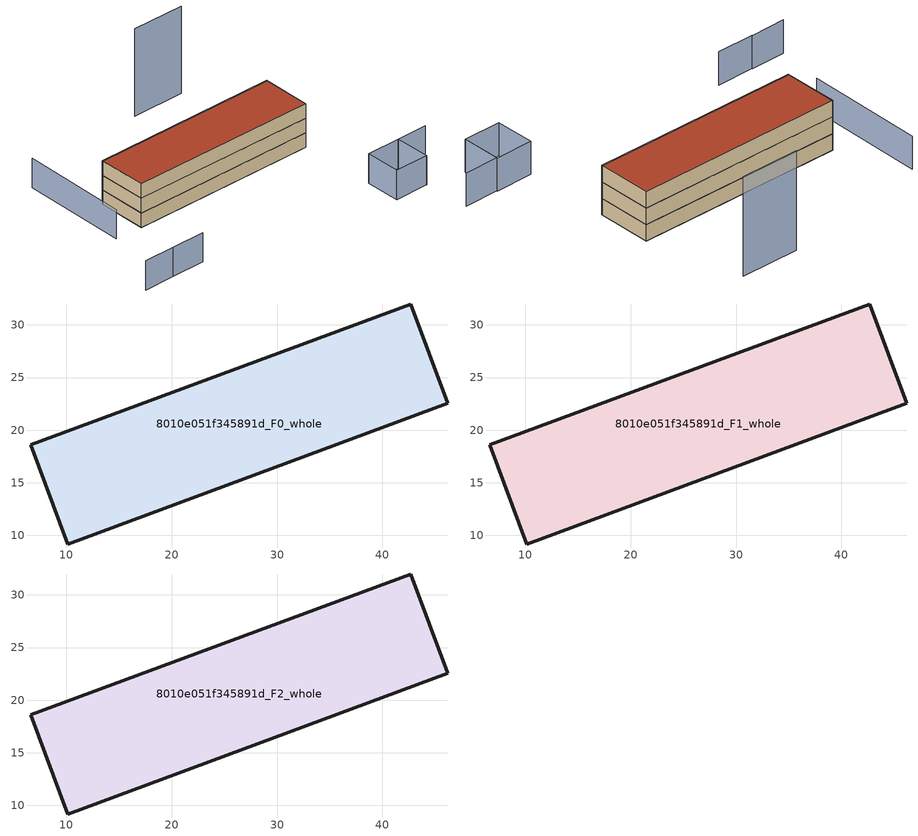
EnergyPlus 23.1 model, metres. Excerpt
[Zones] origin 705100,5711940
8010e051f345891d_F0_whole
 floor ground (EU_floor_Construction): 46.2,22.58 42.69,31.98 6.63,18.59 10.14,9.19 z0
 wall outside (EU_wall_Construction): 42.69,31.98 46.2,22.58 10.14,9.19 6.63,18.59 42.69,31.98 z0:3
8010e051f345891d_F1_whole
 floor to 8010e051f345891d_F0_whole (EU_floor_Construction): 46.2,22.58 42.69,31.98 6.63,18.59 10.14,9.19 z3
 wall outside (EU_wall_Construction): 42.69,31.98 46.2,22.58 10.14,9.19 6.63,18.59 42.69,31.98 z3:6
8010e051f345891d_F2_whole
 floor to 8010e051f345891d_F1_whole (EU_floor_Construction): 46.2,22.58 42.69,31.98 6.63,18.59 10.14,9.19 z6
 wall outside (EU_wall_Construction): 42.69,31.98 46.2,22.58 10.14,9.19 6.63,18.59 42.69,31.98 z6:9
 roof outside (EU_roof_Construction): 42.69,31.98 46.2,22.58 10.14,9.19 6.63,18.59 z9
shading: 61.15,3.61 58.58,10.29 / 58.58,10.29 64.54,12.59 / 3.43,-9.71 9.47,-7.36 / 9.49,-7.42 15.93,-4.94 / -2.63,28.13 4.78,7.5 / 58.56,10.35 61.15,3.63 / 61.15,3.63 54.63,1.12 / 54.63,1.12 52.04,7.83 / 52.04,7.83 58.56,10.35 z0:6; 32.55,46.65 22.3,42.81 z0:18
[Building]
EU S2 Campaign: North Axis=0; Terrain=City; Solar Distribution=FullExterior
[Site:Location]
London: Latitude=51.5; Longitude=-0.5; Time Zone=0; Elevation=25
[SizingPeriod:WeatherFileDays]
AnnualSizingPeriod: Begin Month=1; Begin Day of Month=1; End Month=12; End Day of Month=31; Day of Week for Start Day=Monday; Use Weather File Daylight Saving Period=No; Use Weather File Rain and Snow Indicators=No
[MATERIAL]
EU_InternalMass_Material: Roughness=MediumRough; Thickness=0.1; Conductivity=1; Density=1800; Specific Heat=900; Thermal Absorptance=0.9; Solar Absorptance=0.7; Visible Absorptance=0.7
[MATERIAL:NOMASS] Roughness=MediumRough; Thermal Absorptance=0.9; Solar Absorptance=0.7; Visible Absorptance=0.7
Name | Thermal Resistance
EU_wall_NoMass | 0.50783
EU_roof_NoMass | 0.465511
EU_floor_NoMass | 2.03132
[CONSTRUCTION]
EU_wall_Construction: EU_wall_NoMass
EU_roof_Construction: EU_roof_NoMass
EU_floor_Construction: EU_floor_NoMass
EU_InternalMass_Construction: EU_InternalMass_Material
[ZONE] Type=1; Multiplier=1; Ceiling Height=autocalculate; Volume=1158.01; Floor Area=autocalculate; Part of Total Floor Area=Yes
8010e051f345891d_F0_whole; 8010e051f345891d_F1_whole; 8010e051f345891d_F2_whole
[INTERNALMASS] Construction=EU_InternalMass_Construction; Surface Area=386.006
Name | Zone or ZoneList
8010e051f345891d_F0_whole_EU_InternalMass | 8010e051f345891d_F0_whole
8010e051f345891d_F1_whole_EU_InternalMass | 8010e051f345891d_F1_whole
8010e051f345891d_F2_whole_EU_InternalMass | 8010e051f345891d_F2_whole
[OTHEREQUIPMENT] Fuel Type=Electricity; Design Level Calculation Method=Watts/Area; Power per Zone Floor Area=1; Fraction Latent=0; Fraction Radiant=0; Fraction Lost=0; Carbon Dioxide Generation Rate=0; EndUse Subcategory=EU_Step8_InternalGains
Name | Zone or ZoneList or Space or SpaceList | Schedule
EU_Step8_InternalGain_8010e051f345891d_F0_whole_f000 | 8010e051f345891d_F0_whole | EU_Step8_GainSchedule_8010e051f345891d_F0_whole_f000
EU_Step8_InternalGain_8010e051f345891d_F1_whole_f000 | 8010e051f345891d_F1_whole | EU_Step8_GainSchedule_8010e051f345891d_F1_whole_f000
EU_Step8_InternalGain_8010e051f345891d_F2_whole_f000 | 8010e051f345891d_F2_whole | EU_Step8_GainSchedule_8010e051f345891d_F2_whole_f000
[ZONEVENTILATION:DESIGNFLOWRATE] Schedule=EU_AlwaysOn; Design Flow Rate Calculation Method=AirChanges/Hour; Air Changes per Hour=0.537044; Ventilation Type=Natural; Fan Pressure Rise=0; Fan Total Efficiency=1; Constant Term Coefficient=1; Temperature Term Coefficient=0; Velocity Term Coefficient=0; Velocity Squared Term Coefficient=0; Minimum Indoor Temperature=-100; Maximum Indoor Temperature=100; Delta Temperature=-100; Minimum Outdoor Temperature=-100; Maximum Outdoor Temperature=100; Maximum Wind Speed=40
Name | Zone or ZoneList or Space or SpaceList
EU_ConstantAir_8010e051f345891d_F0_whole | 8010e051f345891d_F0_whole
EU_ConstantAir_8010e051f345891d_F1_whole | 8010e051f345891d_F1_whole
EU_ConstantAir_8010e051f345891d_F2_whole | 8010e051f345891d_F2_whole
[HVACTEMPLATE:THERMOSTAT] Constant Heating Setpoint=20; Constant Cooling Setpoint=50
EU_HeatOnly_8010e051f345891d_F0_whole; EU_HeatOnly_8010e051f345891d_F1_whole; EU_HeatOnly_8010e051f345891d_F2_whole
[HVACTEMPLATE:ZONE:IDEALLOADSAIRSYSTEM] System Availability Schedule=EU_AlwaysOn; Maximum Heating Supply Air Temperature=50; Minimum Cooling Supply Air Temperature=13; Maximum Heating Supply Air Humidity Ratio=0.0156; Minimum Cooling Supply Air Humidity Ratio=0.0077; Heating Limit=NoLimit; Cooling Limit=NoLimit; Heating Availability Schedule=EU_AlwaysOn; Cooling Availability Schedule=EU_CoolingOff; Dehumidification Control Type=ConstantSensibleHeatRatio; Cooling Sensible Heat Ratio=0.7; Dehumidification Setpoint=60; Humidification Control Type=None; Humidification Setpoint=30; Outdoor Air Method=None; Outdoor Air Flow Rate per Person=0.00944; Outdoor Air Flow Rate per Zone Floor Area=0; Outdoor Air Flow Rate per Zone=0; Demand Controlled Ventilation Type=None; Outdoor Air Economizer Type=NoEconomizer; Heat Recovery Type=None; Sensible Heat Recovery Effectiveness=0.7; Latent Heat Recovery Effectiveness=0.65
Name | Template Thermostat
8010e051f345891d_F0_whole | EU_HeatOnly_8010e051f345891d_F0_whole
8010e051f345891d_F1_whole | EU_HeatOnly_8010e051f345891d_F1_whole
8010e051f345891d_F2_whole | EU_HeatOnly_8010e051f345891d_F2_whole
[SIZING:ZONE] Zone Cooling Design Supply Air Temperature Input Method=SupplyAirTemperature; Zone Cooling Design Supply Air Temperature=13; Zone Heating Design Supply Air Temperature Input Method=SupplyAirTemperature; Zone Heating Design Supply Air Temperature=50; Zone Cooling Design Supply Air Humidity Ratio=0.008; Zone Heating Design Supply Air Humidity Ratio=0.008; Cooling Design Air Flow Method=DesignDay; Cooling Design Air Flow Rate=0; Cooling Minimum Air Flow per Zone Floor Area=0.000762; Cooling Minimum Air Flow=0; Cooling Minimum Air Flow Fraction=0.2; Heating Design Air Flow Method=DesignDay; Heating Design Air Flow Rate=0; Heating Maximum Air Flow per Zone Floor Area=0.002032; Heating Maximum Air Flow=0.141576; Heating Maximum Air Flow Fraction=0.3; Account for Dedicated Outdoor Air System=No; Dedicated Outdoor Air System Control Strategy=NeutralSupplyAir; Dedicated Outdoor Air Low Setpoint Temperature for Design=autosize; Dedicated Outdoor Air High Setpoint Temperature for Design=autosize; Zone Load Sizing Method=Sensible Load Only No Latent Load; Zone Latent Cooling Design Supply Air Humidity Ratio Input Method=HumidityRatioDifference; Zone Cooling Design Supply Air Humidity Ratio Difference=0.005; Zone Latent Heating Design Supply Air Humidity Ratio Input Method=HumidityRatioDifference; Zone Humidification Design Supply Air Humidity Ratio Difference=0.005
8010e051f345891d_F0_whole; 8010e051f345891d_F1_whole; 8010e051f345891d_F2_whole
[SCHEDULE:CONSTANT]
Name | Hourly Value
EU_AlwaysOn | 1
EU_CoolingOff | 0
[SCHEDULE:FILE] Column Number=1; Rows to Skip at Top=0; Number of Hours of Data=8760; Column Separator=Comma; Interpolate to Timestep=No; Minutes per Item=60; Adjust Schedule for Daylight Savings=Yes
Name | File
EU_Step8_GainSchedule_8010e051f345891d_F0_whole_f000 | ../../schedules/8010e051f345891d/8010e051f345891d_F0_whole_f000_gain.csv
EU_Step8_GainSchedule_8010e051f345891d_F1_whole_f000 | ../../schedules/8010e051f345891d/8010e051f345891d_F1_whole_f000_gain.csv
EU_Step8_GainSchedule_8010e051f345891d_F2_whole_f000 | ../../schedules/8010e051f345891d/8010e051f345891d_F2_whole_f000_gain.csv
